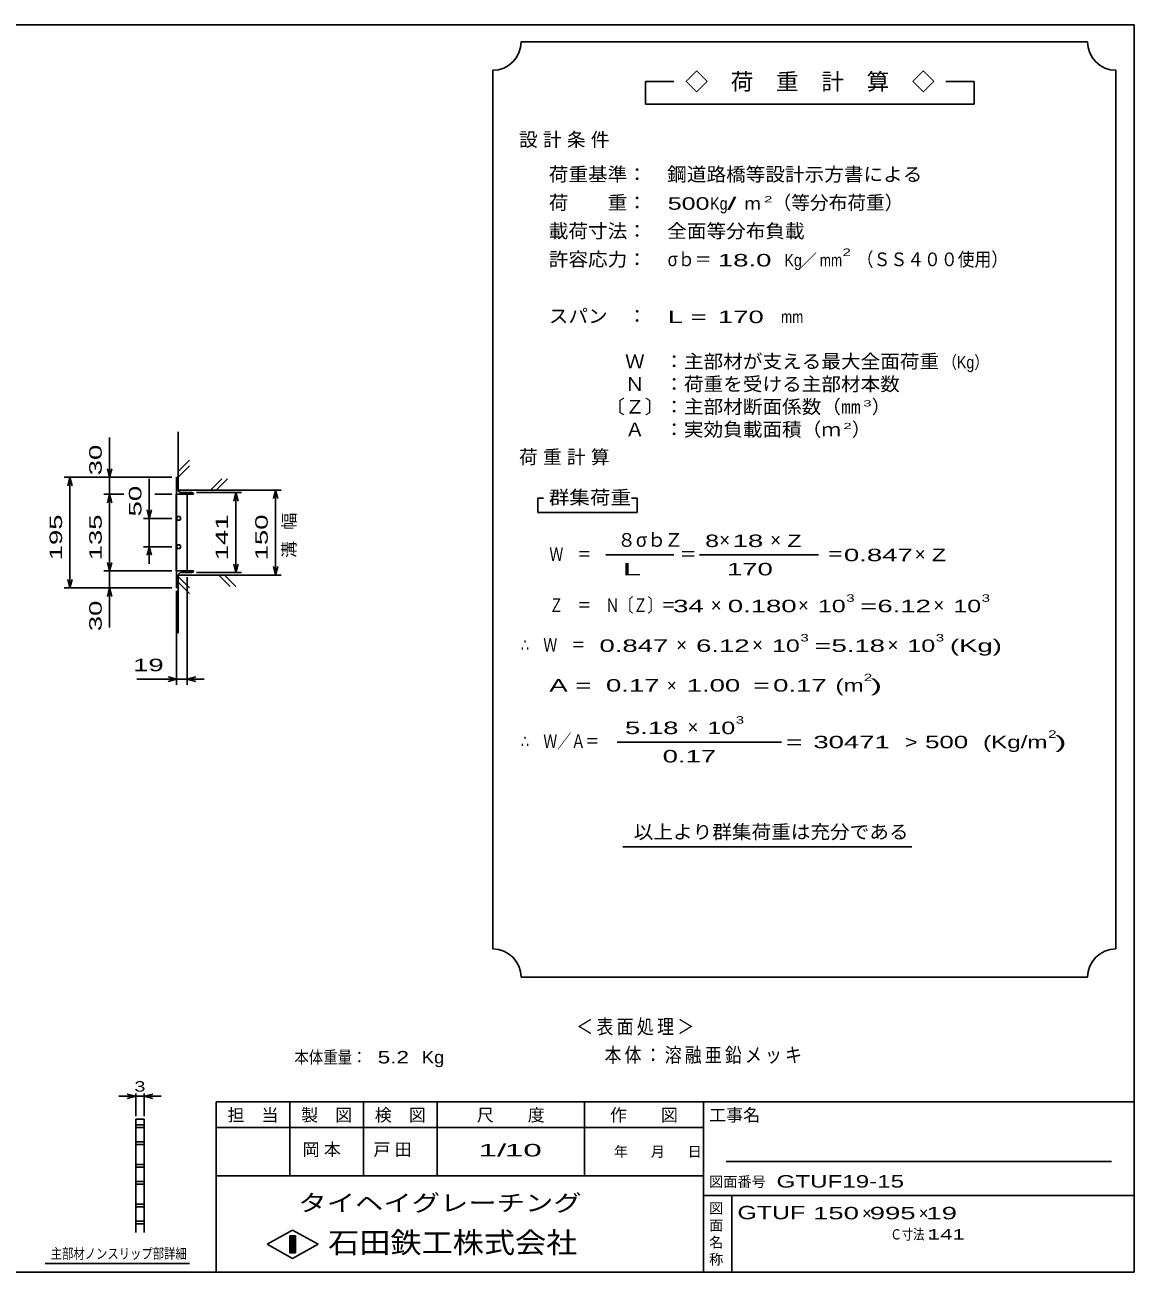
# Model space of a CAD drawing. Units: millimetres on the paper. Extents: x 0 to 355, y 0 to 234.
# Drawn here: x 159.3 to 355.1, y 13.8 to 233.8 of the extents above; entities that cross this region are included whole.
import ezdxf
from ezdxf.enums import TextEntityAlignment as Align

# ---------------------------------------------------------------- set-up
doc = ezdxf.new("R2010")
doc.units = ezdxf.units.MM
for name, color, linetype, lineweight in [('0_2', 150, 'Continuous', 25), ('16', 3, 'Continuous', 25), ('22', 4, 'Continuous', 25), ('24', 2, 'Continuous', 25), ('32', 4, 'Continuous', 25)]:
    doc.layers.add(name, color=color, linetype=linetype, lineweight=lineweight)
doc.styles.add('ベクトル', font='')
doc.styles.get('ベクトル').set_extended_font_data('ベクトル')

msp = doc.modelspace()

# ---------------------------------------------------------------- linework, layer by layer
at = {"layer": '0_2'}
for p, q in [((9.1, 233.85), (355.1, 233.85)), ((355.1, 233.85), (355.1, 13.85)), ((355.1, 43.85), (193.1, 43.85)), ((193.1, 43.85), (193.1, 13.85)), ((206.1, 43.85), (206.1, 30.85)), ((219.1, 30.85), (219.1, 43.85)), ((232.1, 43.85), (232.1, 30.85)), ((258.1, 30.85), (258.1, 43.85)), ((279.1, 43.85), (279.1, 13.85)), ((279.1, 39.35), (193.1, 39.35)), ((351.1, 33.35), (283.1, 33.35)), ((193.1, 30.85), (279.1, 30.85)), ((279.1, 27.35), (355.1, 27.35)), ((284.1, 13.85), (284.1, 27.35)), ((202.1, 18.75), (206.6, 21.25)), ((206.1, 20.25), (207.1, 20.25)), ((206.1, 17.25), (206.1, 20.25)), ((206.1, 20.25), (206.3, 20.25)), ((206.3, 20.25), (206.3, 17.25)), ((206.5, 17.25), (206.5, 20.25)), ((206.5, 20.25), (206.7, 20.25)), ((206.6, 21.25), (211.1, 18.75)), ((206.7, 20.25), (206.7, 17.25)), ((206.9, 17.25), (206.9, 20.25)), ((206.9, 20.25), (207.1, 20.25)), ((207.1, 20.25), (207.1, 17.25)), ((207.1, 20.25), (207.1, 17.25)), ((206.6, 16.25), (202.1, 18.75)), ((211.1, 18.75), (206.6, 16.25)), ((207.1, 17.25), (206.1, 17.25)), ((206.3, 17.25), (206.5, 17.25)), ((206.7, 17.25), (206.9, 17.25)), ((355.1, 13.85), (9.1, 13.85))]:
    msp.add_line(p, q, dxfattribs=at)
at = {"layer": '16'}
for p, q in [((186.1, 154.05), (186.1, 151.05)), ((186.4, 151.85), (186.4, 153.75)), ((186.03, 137.55), (186.03, 151.05)), ((186.03, 151.05), (186.1, 151.05)), ((186.1, 151.05), (189.1, 151.05)), ((186.1, 151.05), (186.1, 137.55)), ((188, 151.05), (186.1, 151.05)), ((188.8, 151.35), (186.9, 151.35)), ((188, 137.55), (188, 151.05)), ((186.285, 147.124), (186.1, 146.798)), ((186.1, 146.798), (186.29, 146.474)), ((186.66, 147.126), (186.285, 147.124)), ((186.29, 146.474), (186.665, 146.476)), ((186.85, 146.8), (186.66, 147.126)), ((186.665, 146.476), (186.85, 146.802)), ((186.285, 142.124), (186.1, 141.798)), ((186.1, 141.798), (186.29, 141.474)), ((186.66, 142.126), (186.285, 142.124)), ((186.29, 141.474), (186.665, 141.476)), ((186.85, 141.8), (186.66, 142.126)), ((186.665, 141.476), (186.85, 141.802)), ((186.1, 137.55), (186.03, 137.55)), ((186.1, 137.55), (189.1, 137.55)), ((186.1, 134.55), (186.1, 137.55)), ((186.1, 137.55), (188, 137.55)), ((186.4, 136.75), (186.4, 134.85)), ((188.8, 137.25), (186.9, 137.25))]:
    msp.add_line(p, q, dxfattribs=at)
for centre, radius, start, end in [((186.1, 153.75), 0.3, 0, 90), ((186.9, 151.85), 0.5, 180, 270), ((188.8, 151.05), 0.3, 0, 90), ((186.9, 136.75), 0.5, 90, 180), ((188.8, 137.55), 0.3, 270, 0), ((186.1, 134.85), 0.3, 270, 0)]:
    msp.add_arc(centre, radius, start, end, dxfattribs=at)
at = {"layer": '22'}
for p, q in [((174.3, 154.05), (174.3, 161.05)), ((186.4, 151.8), (186.4, 162.05)), ((186.4, 155.05), (188.4, 157.05)), ((166.3, 154.05), (185.3, 154.05)), ((166.9, 152.55), (167.3, 154.05)), ((167.7, 152.55), (167.3, 154.05)), ((167.3, 134.55), (167.3, 154.05)), ((173.3, 154.05), (185.3, 154.05)), ((174.3, 154.05), (173.9, 155.55)), ((174.3, 154.05), (174.7, 155.55)), ((174.3, 151.05), (174.3, 154.05)), ((186.4, 154.05), (188.4, 156.05)), ((181.3, 146.8), (181.3, 153.8)), ((186.4, 151.8), (204.6, 151.8)), ((192.1, 151.8), (194.1, 153.8)), ((193.1, 151.8), (195.1, 153.8)), ((203.2, 150.3), (203.6, 151.8)), ((204, 150.3), (203.6, 151.8)), ((203.6, 136.8), (203.6, 151.8)), ((173.3, 151.05), (176.8, 151.05)), ((173.9, 149.55), (174.3, 151.05)), ((174.7, 149.55), (174.3, 151.05)), ((174.3, 137.55), (174.3, 151.05)), ((182.3, 151.05), (185.3, 151.05)), ((189.6, 151.35), (197.6, 151.35)), ((196.2, 149.85), (196.6, 151.35)), ((197, 149.85), (196.6, 151.35)), ((196.6, 137.25), (196.6, 151.35)), ((181.3, 146.8), (180.9, 148.3)), ((181.7, 148.3), (181.3, 146.8)), ((185.3, 146.8), (180.3, 146.8)), ((181.3, 146.8), (181.3, 141.8)), ((180.3, 141.8), (185.3, 141.8)), ((181.3, 141.8), (180.9, 140.3)), ((181.7, 140.3), (181.3, 141.8)), ((181.3, 141.8), (181.3, 138.8)), ((174.3, 137.55), (173.9, 139.05)), ((174.3, 137.55), (174.7, 139.05)), ((196.6, 137.25), (196.2, 138.75)), ((196.6, 137.25), (197, 138.75)), ((173.3, 137.55), (185.3, 137.55)), ((174.3, 134.55), (174.3, 137.55)), ((186.4, 136.8), (204.6, 136.8)), ((186.4, 126.55), (186.4, 136.8)), ((188.4, 134.55), (186.4, 136.55)), ((188, 117.45), (188, 136.45)), ((189.6, 137.25), (197.6, 137.25)), ((195.6, 134.8), (193.6, 136.8)), ((196.6, 134.8), (194.6, 136.8)), ((203.6, 136.8), (203.2, 138.3)), ((203.6, 136.8), (204, 138.3)), ((166.3, 134.55), (185.3, 134.55)), ((167.3, 134.55), (166.9, 136.05)), ((167.3, 134.55), (167.7, 136.05)), ((173.3, 134.55), (185.3, 134.55)), ((173.9, 133.05), (174.3, 134.55)), ((174.7, 133.05), (174.3, 134.55)), ((174.3, 127.55), (174.3, 134.55)), ((188.4, 133.55), (186.4, 135.55)), ((186.1, 117.45), (186.1, 134.05)), ((186.1, 118.45), (184.6, 118.85)), ((188, 118.45), (189.5, 118.85)), ((179.1, 118.45), (186.1, 118.45)), ((184.6, 118.05), (186.1, 118.45)), ((186.1, 118.45), (188, 118.45)), ((189.5, 118.05), (188, 118.45)), ((188, 118.45), (191, 118.45))]:
    msp.add_line(p, q, dxfattribs=at)
at = {"layer": '24', "color": 4}
for p, q in [((346.9, 230.85), (246.9, 230.85)), ((241.9, 225.85), (241.9, 70.85)), ((351.9, 70.85), (351.9, 225.85)), ((273.9, 223.85), (268.9, 223.85)), ((268.9, 223.85), (268.9, 219.85)), ((326.9, 223.85), (321.9, 223.85)), ((326.9, 219.85), (326.9, 223.85)), ((268.9, 219.85), (326.9, 219.85)), ((250.9, 150.35), (249.9, 150.35)), ((249.9, 150.35), (249.9, 147.85)), ((267.4, 150.35), (266.4, 150.35)), ((267.4, 147.85), (267.4, 150.35)), ((249.9, 147.85), (267.4, 147.85)), ((261.9, 140.35), (273.9, 140.35)), ((278.4, 140.35), (299.4, 140.35)), ((263.9, 107.35), (292.9, 107.35)), ((264.9, 88.85), (315.9, 88.85)), ((246.9, 65.85), (346.9, 65.85))]:
    msp.add_line(p, q, dxfattribs=at)
for centre, start, end in [((241.9, 230.85), 270, 0), ((351.9, 230.85), 180, 270), ((241.9, 65.85), 0, 90), ((351.9, 65.85), 90, 180)]:
    msp.add_arc(centre, 5, start, end, dxfattribs=at)
at = {"layer": '32'}
for p, q in [((178.9, 44.85), (175.9, 44.85)), ((178.9, 44.85), (177.4, 45.25)), ((177.4, 44.45), (178.9, 44.85)), ((178.9, 41.35), (178.9, 45.35)), ((178.9, 44.85), (180.4, 44.85)), ((180.4, 45.35), (180.4, 41.35)), ((180.4, 44.85), (181.9, 45.25)), ((181.9, 44.45), (180.4, 44.85)), ((180.4, 44.85), (183.4, 44.85)), ((178.9, 40.85), (180.4, 40.85)), ((178.9, 20.85), (178.9, 40.85)), ((178.9, 39.85), (180.4, 39.85)), ((180.4, 40.85), (180.4, 20.85)), ((180.4, 39.35), (178.9, 39.35)), ((178.9, 36.85), (180.4, 36.85)), ((180.4, 36.35), (178.9, 36.35)), ((178.9, 32.85), (180.4, 32.85)), ((180.4, 32.35), (178.9, 32.35)), ((178.9, 29.85), (180.4, 29.85)), ((180.4, 29.35), (178.9, 29.35)), ((178.9, 25.85), (180.4, 25.85)), ((180.4, 25.35), (178.9, 25.35)), ((178.9, 22.85), (180.4, 22.85)), ((180.4, 22.35), (178.9, 22.35)), ((188.4, 15.35), (162.9, 15.35))]:
    msp.add_line(p, q, dxfattribs=at)

# ---------------------------------------------------------------- texts
at = {"layer": '0_2', "style": 'ベクトル'}
for s, height, p in [('担\u3000当', 2.199, (195.1, 41.55)), ('製\u3000図', 2.199, (208.1, 41.55)), ('検\u3000図', 2.199, (221.1, 41.55)), ('尺\u3000\u3000度', 2.199, (239.1, 41.55)), ('作\u3000\u3000図', 2.199, (262.6, 41.55)), ('工事名', 2.199, (280.1, 41.55)), ('年', 1.833, (263.3, 35.1)), ('月', 1.833, (269.8, 35.1)), ('日', 1.833, (276.3, 35.1)), ('図面番号', 1.833, (280.1, 29.8)), ('図', 1.833, (280.1, 25.1)), ('面', 1.833, (280.1, 22.1)), ('名', 1.833, (280.1, 19.1)), ('称', 1.833, (280.1, 16.1))]:
    msp.add_text(s, height=height, dxfattribs=at).set_placement(p, align=Align.MIDDLE_LEFT)
at = {"layer": '0_2', "color": 222, "style": 'ベクトル'}
for s, height, width, p in [('タイヘイグレーチング', 2.933, 1.25, (207.6, 26.05)), ('石田鉄工株式会社', 3.666, 1.1, (212.85, 19.05))]:
    msp.add_text(s, height=height, dxfattribs=dict(at, width=width)).set_placement(p, align=Align.MIDDLE_LEFT)
at = {"layer": '22', "color": 2, "style": 'ベクトル', "width": 1.65}
for s, p in [(' 30 ', (171.8, 153.05)), (' 50 ', (178.8, 145.8)), (' 195 ', (164.8, 138.05)), (' 135 ', (171.8, 138.05)), (' 141 ', (194.1, 138.05)), (' 150 ', (201.1, 138.05)), (' 30 ', (171.8, 125.55))]:
    msp.add_text(s, height=2.199, rotation=90, dxfattribs=at).set_placement(p, align=Align.MIDDLE_LEFT)
at = {"layer": '22', "color": 2, "style": 'ベクトル'}
for s, height, width, p in [(' 19 ', 2.199, 1.65, (177.1, 120.95)), ('本体重量：', 2.199, 0.85, (206.9, 51.75)), ('  5.2', 2.199, 1.35, (219.4, 51.75)), ('Kg', 2.199, 1.1, (229.4, 51.75)), ('1/', 2.199, 2, (239.4, 35.35)), (' 10 ', 2.199, 2, (242.4, 35.35)), ('GTUF19-15', 2.199, 1.45, (292, 29.85)), ('GTUF', 2.346, 1.4, (285.1, 24.35)), (' 150 ', 2.199, 1.65, (297.1, 24.25)), (' 995 ', 2.199, 1.65, (307.1, 24.25)), (' 19 ', 2.199, 1.65, (317.1, 24.25)), ('Ｃ寸法：', 1.833, 0.8, (312.1, 20.5)), (' 141 ', 1.833, 1.6, (317.6, 20.5))]:
    msp.add_text(s, height=height, dxfattribs=dict(at, width=width)).set_placement(p, align=Align.MIDDLE_LEFT)
for p in [(307.1, 24.25), (317.1, 24.25)]:
    msp.add_text('×', height=2.199, dxfattribs=at).set_placement(p, align=Align.MIDDLE_LEFT)
at = {"layer": '22', "color": 2, "insert": (206.1, 139.8), "char_height": 2.199, "attachment_point": 4, "rotation": 90, "style": 'ベクトル'}
msp.add_mtext('\\T1.67;溝幅', dxfattribs=at)
at = {"layer": '22', "color": 2, "attachment_point": 4, "style": 'ベクトル'}
for s, insert, char_height in [('\\T1.2;\\W0.85;＜表面処理＞', (256.65, 57), 2.566), ('\\T1.19;\\W0.85;本体：溶融亜鉛メッキ', (261.65, 52), 2.566), ('\\T1.25;岡本\u3000', (208.35, 35.35), 2.199), ('\\T1.25;戸田\u3000', (220.85, 35.35), 2.199)]:
    msp.add_mtext(s, dxfattribs=dict(at, insert=insert, char_height=char_height))
at = {"layer": '24', "style": 'ベクトル'}
for s, height, p in [('◇\u3000荷\u3000重\u3000計\u3000算\u3000◇', 2.933, (275.9, 223.85)), ('（等分布荷重）', 2.419, (291.3, 202.5)), ('／', 2.199, (296.15, 192.35)), ('）', 2.419, (308.8, 166.5)), ('）', 2.419, (305.3, 162.5)), ('８', 2.419, (263.9, 143)), ('σｂ', 2.419, (267.2, 143)), ('Ｚ', 2.419, (272.2, 143)), ('×', 2.419, (281.9, 143)), ('×', 2.419, (290.9, 143)), ('×', 2.419, (316.4, 140.5)), ('×', 2.419, (280.4, 131.5)), ('×', 2.419, (295.8, 131.5)), ('×', 2.419, (319.7, 131.5)), ('×', 2.419, (274.3, 124.5)), ('×', 2.419, (287.7, 124.5)), ('×', 2.419, (311.6, 124.5)), ('×', 2.199, (272.65, 117.35)), ('×', 2.419, (276.3, 110))]:
    msp.add_text(s, height=height, dxfattribs=at).set_placement(p, align=Align.MIDDLE_LEFT)
for s, height, width, p in [('荷重基準：\u3000', 2.419, 1.05, (251.8, 207.5)), ('鋼道路橋等設計示方書による', 2.419, 1.05, (272.7, 207.5)), ('荷\u3000\u3000重：\u3000', 2.419, 1.05, (251.8, 202.5)), ('500', 2.199, 1.5, (272.8, 202.35)), ('Kg', 2.199, 0.85, (280.3, 202.35)), ('/', 2.199, 2, (283.3, 202.35)), ('m', 2.199, 1.2, (286.3, 202.35)), ('2', 1.1, 1.8, (289.8, 203.1)), ('載荷寸法：\u3000', 2.419, 1.05, (251.8, 197.5)), ('全面等分布負載', 2.419, 1.05, (272.7, 197.5)), ('許容応力：\u3000', 2.419, 1.05, (251.8, 192.5)), ('σｂ＝', 2.419, 0.9, (272.8, 192.5)), ('2', 1.32, 1.5, (303.65, 193.75)), ('（ＳＳ４００使用）', 2.419, 0.9, (306.15, 192.5)), (' 18.0', 2.199, 1.65, (280.3, 192.35)), ('Kg', 2.199, 0.85, (293.4, 192.35)), ('mm', 2.199, 0.8, (299.65, 192.35)), ('スパン\u3000：\u3000', 2.419, 1.05, (251.8, 182.5)), ('L =', 2.199, 1.65, (272.8, 182.35)), (' 170 ', 2.199, 1.65, (280.3, 182.35)), ('mm', 2.199, 0.8, (292.8, 182.35)), ('\u3000Ｗ\u3000：主部材が支える最大全面荷重', 2.419, 1.05, (261.8, 174.5)), ('（Kg）', 2.199, 0.85, (321.3, 174.35)), ('\u3000Ｎ\u3000：荷重を受ける主部材本数', 2.419, 1.05, (261.8, 170.5)), ('〔Ｚ〕：主部材断面係数（㎜', 2.419, 1.05, (261.8, 166.5)), ('3', 1.1, 1.8, (307.3, 167.1)), ('\u3000Ａ\u3000：実効負載面積（ｍ', 2.419, 1.05, (261.8, 162.5)), ('2', 1.1, 1.8, (303.8, 163.1)), ('群集荷重', 2.419, 1.1, (251.8, 150.5)), ('8', 2.199, 1.5, (279.4, 142.85)), (' 18 ', 2.199, 1.65, (282.9, 142.85)), ('Z', 2.199, 1.4, (293.9, 142.85)), ('Ｗ\u3000＝', 2.419, 0.75, (251.9, 140.5)), ('＝', 2.419, 0.9, (274.9, 140.5)), ('＝', 2.419, 0.9, (300.9, 140.5)), ('0.847', 2.199, 1.65, (303.9, 140.35)), ('Z', 2.199, 1.4, (319.4, 140.35)), (' 170 ', 2.199, 1.65, (281.9, 137.85)), ('Ｚ\u3000＝\u3000Ｎ〔Ｚ〕＝', 2.419, 0.75, (251.9, 131.5)), (' 34 ', 2.199, 1.65, (272.4, 131.35)), ('0.180', 2.199, 1.65, (283.4, 131.35)), ('10', 2.199, 1.5, (299.3, 131.35)), ('3', 1.32, 1.5, (304.3, 132.75)), ('6.12', 2.199, 1.65, (309.8, 131.35)), ('10', 2.199, 1.5, (323.2, 131.35)), ('3', 1.32, 1.5, (328.2, 132.75)), ('=', 2.199, 1.7, (306.8, 131.35)), ('∴\u3000Ｗ\u3000＝', 2.419, 0.75, (246.9, 124.5)), (' 0.847', 2.199, 1.65, (259.4, 124.35)), ('6.12', 2.199, 1.65, (277.8, 124.35)), ('10', 2.199, 1.5, (291.2, 124.35)), ('3', 1.32, 1.5, (296.2, 125.75)), ('5.18', 2.199, 1.65, (301.7, 124.35)), ('10', 2.199, 1.5, (315.1, 124.35)), ('3', 1.32, 1.5, (320.1, 125.75)), ('(Kg)', 2.199, 1.65, (322.6, 124.35)), ('=', 2.199, 1.7, (298.7, 124.35)), ('2', 1.32, 1.5, (307.4, 118.75)), ('A = ', 2.199, 1.65, (251.9, 117.35)), ('0.17', 2.199, 1.65, (261.9, 117.35)), ('1.00', 2.199, 1.65, (276.15, 117.35)), ('=', 2.199, 1.7, (287.9, 117.35)), ('0.17', 2.199, 1.65, (291.4, 117.35)), ('(m', 2.199, 1.45, (302.4, 117.35)), (')', 2.199, 2, (308.65, 117.35)), (' 5.18', 2.199, 1.65, (263.9, 109.85)), ('10', 2.199, 1.5, (279.8, 109.85)), ('3', 1.32, 1.5, (284.8, 111.25)), ('∴\u3000Ｗ／Ａ＝', 2.419, 0.75, (246.9, 107.5)), ('=', 2.199, 1.7, (293.65, 107.35)), (' 30471 ', 2.199, 1.65, (297.15, 107.35)), ('>', 2.199, 1.3, (314.65, 107.35)), (' 500 ', 2.199, 1.55, (316.95, 107.35)), ('(Kg/m', 2.199, 1.45, (328.45, 107.35)), ('2', 1.32, 1.5, (339.95, 108.75)), (')', 2.199, 2, (341.2, 107.35)), ('0.17', 2.199, 1.65, (271.9, 104.85)), ('以上より群集荷重は充分である', 2.419, 1.05, (266.8, 91.5))]:
    msp.add_text(s, height=height, dxfattribs=dict(at, width=width)).set_placement(p, align=Align.MIDDLE_LEFT)
at = {"layer": '24', "attachment_point": 4, "style": 'ベクトル'}
for s, insert, char_height in [('\\T1.28;設計条件', (246.55, 213.5), 2.419), ('\\T1.28;荷重計算', (246.55, 157.5), 2.419), ('\\T1.5;\\W2;\\~L\\~', (262.4, 137.85), 2.199)]:
    msp.add_mtext(s, dxfattribs=dict(at, insert=insert, char_height=char_height))
at = {"layer": '32', "color": 2, "style": 'ベクトル'}
for s, width, p in [('3', 1.45, (178.65, 46.6)), ('主部材ノンスリップ部詳細', 0.8, (163.9, 17.1))]:
    msp.add_text(s, height=1.833, dxfattribs=dict(at, width=width)).set_placement(p, align=Align.MIDDLE_LEFT)

doc.saveas('drawing.dxf')
